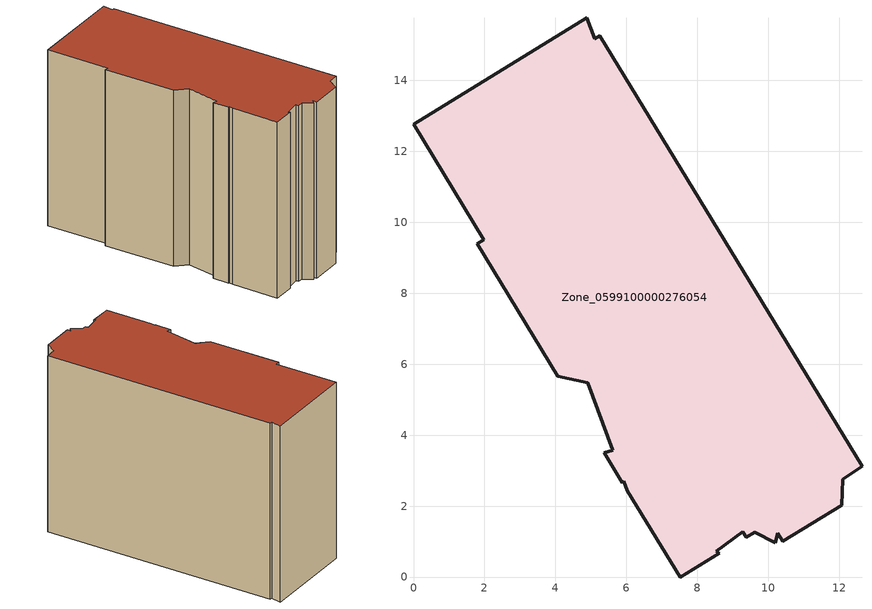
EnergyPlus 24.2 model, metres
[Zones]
Zone_0599100000276054
 floor ground (C_G): 9.38,1.12 9.28,1.28 8.53,0.72 8.62,0.67 7.51,0 6.03,2.43 5.93,2.7 5.89,2.66 5.38,3.5 5.61,3.57 4.91,5.47 4.07,5.66 1.79,9.39 1.98,9.5 0,12.77 4.88,15.76 5.11,15.18 5.25,15.26 12.64,3.12 12.1,2.75 12.07,2.03 10.41,1.01 10.27,1.24 10.19,0.96 9.62,1.27 z0
 wall outside (C_F): 1.98,9.5 1.79,9.39 4.07,5.66 4.91,5.47 5.61,3.57 5.38,3.5 5.89,2.66 5.93,2.7 6.03,2.43 7.51,0 8.62,0.67 8.53,0.72 9.28,1.28 9.38,1.12 9.62,1.27 10.19,0.96 10.27,1.24 10.41,1.01 12.07,2.03 12.1,2.75 12.64,3.12 5.25,15.26 5.11,15.18 4.88,15.76 0,12.77 1.98,9.5 z0:10.93
 roof outside (C_R): 9.62,1.27 10.19,0.96 10.27,1.24 10.41,1.01 12.07,2.03 12.1,2.75 12.64,3.12 5.25,15.26 5.11,15.18 4.88,15.76 0,12.77 1.98,9.5 1.79,9.39 4.07,5.66 4.91,5.47 5.61,3.57 5.38,3.5 5.89,2.66 5.93,2.7 6.03,2.43 7.51,0 8.62,0.67 8.53,0.72 9.28,1.28 9.38,1.12 z10.93
[BUILDING]
Pand.0599100000276054: North Axis=0; Terrain=City; Loads Convergence Tolerance Value=0.04; Temperature Convergence Tolerance Value=0.4; Solar Distribution=FullExterior; Maximum Number of Warmup Days=25; Minimum Number of Warmup Days=1
[Site:Location]
Rotterdam.The.Hague.AP_ZH_NLD Design_Conditions: Latitude=51.96; Longitude=4.45; Time Zone=1; Elevation=-4.5
[SITE:GROUNDTEMPERATURE:BUILDINGSURFACE]
18, 18, 18, 18, 18, 18, 18, 18, 18, 18, 18, 18
[MATERIAL] Thermal Absorptance=0.9; Solar Absorptance=0.7; Visible Absorptance=0.7
Name | Roughness | Thickness | Conductivity | Density | Specific Heat
G.D.1965 | MediumSmooth | 0.15 | 1 | 540 | 1210
F.D.1965 | Rough | 0.3 | 0.857143 | 1920 | 840
R.D.1965 | MediumRough | 0.2 | 0.08 | 1500 | 1000
[CONSTRUCTION]
C_G: G.D.1965
C_F: F.D.1965
C_R: R.D.1965
[ZONE]
Zone_0599100000276054: Type=1; Multiplier=1; Ceiling Height=Autocalculate; Volume=Autocalculate; Floor Area=autocalculate; Part of Total Floor Area=Yes
[ZONEINFILTRATION:DESIGNFLOWRATE]
Infil_Zone_0599100000276054: Zone or ZoneList or Space or SpaceList=Zone_0599100000276054; Schedule=AlwaysOn; Design Flow Rate Calculation Method=Flow/Area; Flow Rate per Floor Area=0.0042; Constant Term Coefficient=1; Temperature Term Coefficient=0; Velocity Term Coefficient=0; Velocity Squared Term Coefficient=0
[HVACTEMPLATE:ZONE:IDEALLOADSAIRSYSTEM]
Zone_0599100000276054: Maximum Heating Supply Air Temperature=50; Minimum Cooling Supply Air Temperature=13; Maximum Heating Supply Air Humidity Ratio=0.0156; Minimum Cooling Supply Air Humidity Ratio=0.0077; Heating Limit=NoLimit; Cooling Limit=NoLimit; Dehumidification Control Type=ConstantSensibleHeatRatio; Cooling Sensible Heat Ratio=0.7; Dehumidification Setpoint=60; Humidification Control Type=None; Humidification Setpoint=30; Outdoor Air Method=None; Outdoor Air Flow Rate per Person=0.00944; Outdoor Air Flow Rate per Zone Floor Area=0; Outdoor Air Flow Rate per Zone=0; Demand Controlled Ventilation Type=None; Outdoor Air Economizer Type=NoEconomizer; Heat Recovery Type=None; Sensible Heat Recovery Effectiveness=0.7; Latent Heat Recovery Effectiveness=0.65
[ZONECONTROL:THERMOSTAT]
ThermostatControl_Zone_0599100000276054: Zone or ZoneList=Zone_0599100000276054; Control Type Schedule=DualSetpointControlType; Control 1=Thermostat_Zone_0599100000276054; Temperature Difference Between Cutout And Setpoint=0
[THERMOSTATSETPOINT:DUALSETPOINT]
Thermostat_Zone_0599100000276054: Heating Setpoint Temperature Schedule=HeatingSetpoint_Zone_0599100000276054; Cooling Setpoint Temperature Schedule=CoolingSetpoint_Zone_0599100000276054
[SCHEDULE:COMPACT]
HeatingSetpoint_Zone_0599100000276054: Through: 12/31, For: AllDays, Until: 24:00, 21
CoolingSetpoint_Zone_0599100000276054: Through: 12/31, For: AllDays, Until: 24:00, 24
DualSetpointControlType: Through: 12/31, For: AllDays, Until: 24:00, 4
AlwaysOn: Through: 12/31, For: AllDays, Until: 24:00, 1
